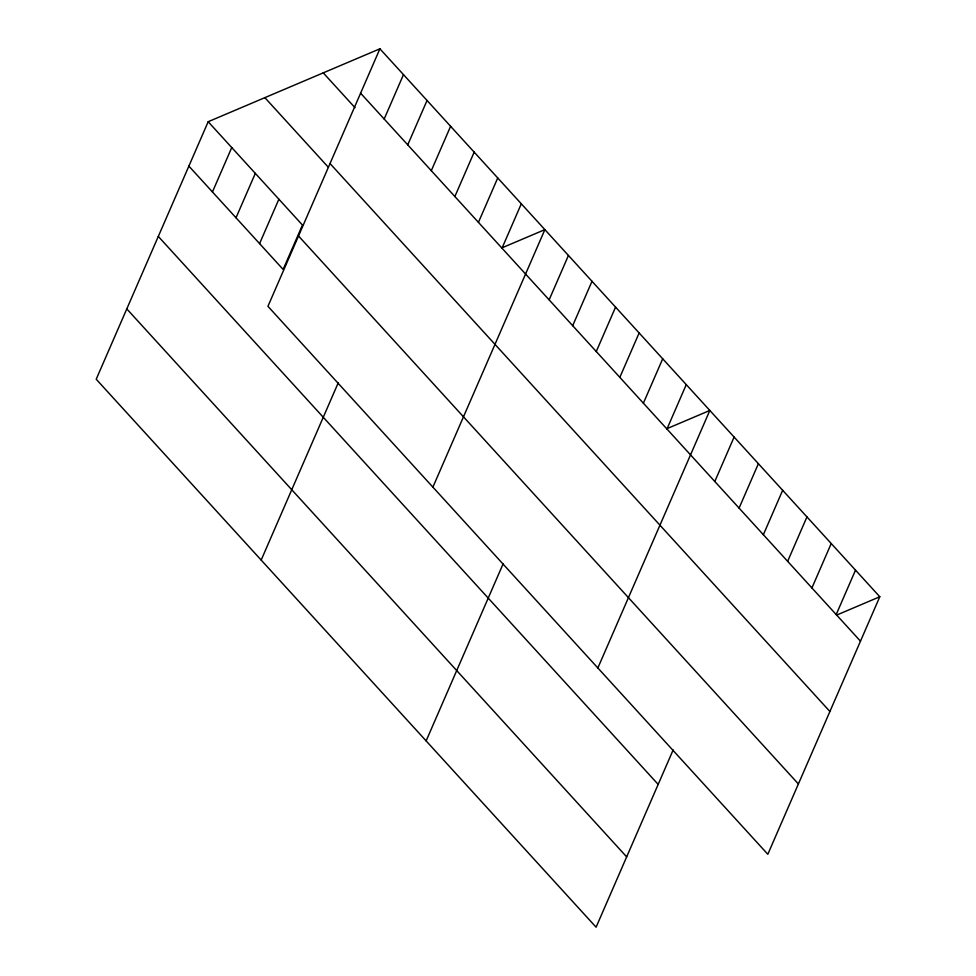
<?xml version="1.0" encoding="UTF-8"?>
<svg xmlns="http://www.w3.org/2000/svg" width="976" height="976" viewBox="0 0 976 976"><rect width="100%" height="100%" fill="white"/><g stroke="black" fill="none" stroke-linecap="round" stroke-linejoin="round"><path stroke-width="1.46" d="M379.908 48.8L267.936 306.318L767.819 854.281L879.791 596.763L379.908 48.8L208.181 121.719L96.209 379.237L596.092 927.2L673.159 749.934M212.451 191.943L231.751 147.547M236.009 217.782L255.322 173.374M259.579 243.61L278.88 199.214M384.178 119.035L403.478 74.627M407.736 144.863L427.049 100.467M261.178 560.065L338.245 382.799M431.307 170.69L450.607 126.294M454.865 196.53L474.177 152.134M478.435 222.357L497.736 177.961M502.006 248.197L521.306 203.801M432.893 487.146L544.876 229.628L501.688 247.965M549.134 299.864L568.435 255.468M572.692 325.691L592.005 281.295M426.134 740.894L503.213 563.628M596.263 351.531L615.563 307.123M619.833 377.358L639.134 332.962M643.391 403.186L662.704 358.79M666.962 429.025L686.262 384.629M597.861 667.974L709.833 410.457L666.657 428.793M714.798 481.473L734.111 437.077M739.088 508.093L758.389 463.685M763.366 534.702L782.667 490.306M787.644 561.322L806.945 516.926M811.922 587.93L831.223 543.534M836.2 614.551L855.501 570.155M836.615 615.1L879.791 596.763M360.608 93.196L860.478 641.171M323.239 72.858L355.008 107.677M330.022 163.529L829.905 711.492M264.862 97.649L328.375 167.286M208.181 121.719L302.45 225.041L283.138 269.437L188.88 166.115M298.522 235.985L798.392 783.96M158.307 236.436L658.178 784.411M126.795 308.904L626.665 856.867"/></g></svg>
